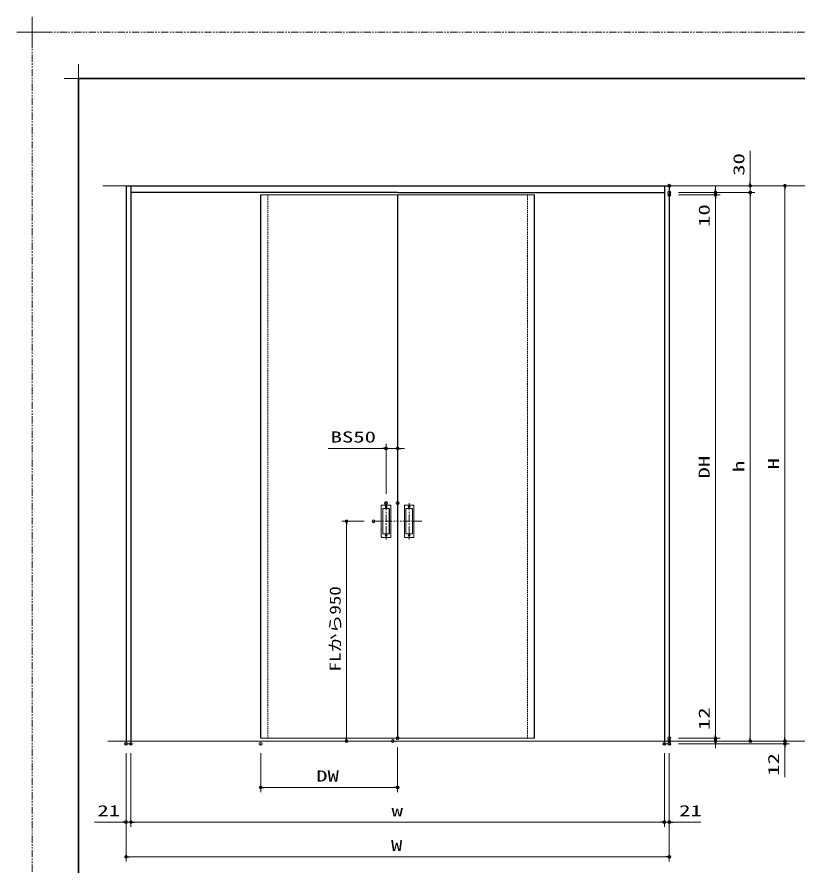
# Model space of a CAD drawing. Units: millimetres, scale not verified. Extents: x -1306 to 1306, y -607 to 607.
# Drawn here: x -1306 to -632, y -126 to 607 of the extents above; entities that cross this region are included whole.
import ezdxf
from ezdxf.enums import TextEntityAlignment as Align

# ---------------------------------------------------------------- set-up
doc = ezdxf.new("R2010")
doc.units = ezdxf.units.MM
doc.header["$LTSCALE"] = 5
doc.header["$PDMODE"] = 32
doc.header["$PDSIZE"] = 2.5
for name, pattern in [('USER1', [2.5, 1.25, -0.25, 0.25, -0.25, 0.25, -0.25]), ('USER2', [0.375, 0.25, -0.125]), ('USER3', [2, 1.25, -0.25, 0.25, -0.25])]:
    doc.linetypes.add(name, pattern=pattern)
for name, color, linetype, lineweight in [('0-1_線(黄)', 2, 'Continuous', 15), ('0-3_陰線', 4, 'USER1', 9), ('0-B_点線(水)', 4, 'USER2', 9), ('0-C_中心線', 3, 'USER3', 9), ('0-D_線(白)', 7, 'Continuous', 30), ('1-0_線(水)', 4, 'Continuous', 9), ('1-1_寸法線', 3, 'Continuous', 13), ('1-4_DEFPOINTS', 7, 'Continuous', 5), ('1-5_0', 3, 'Continuous', 25), ('1-7_図面枠', 7, 'Continuous', 35), ('1-8_一般', 7, 'Continuous', 5)]:
    doc.layers.add(name, color=color, linetype=linetype, lineweight=lineweight)
doc.styles.add('ＭＳ ゴシック', font='')
doc.styles.get('ＭＳ ゴシック').set_extended_font_data('MS Gothic')

# ---------------------------------------------------------------- blocks, each defined once
blk = doc.blocks.new('_DOT')
at = {"layer": '1-5_0'}
blk.add_line((-2.5, 0), (-5, 0), dxfattribs=at)
for points in [[(0, 0), (-2.5, 0), (-2.48, 0.313)], [(0, 0), (-2.48, -0.313), (-2.5, 0)], [(0, 0), (-2.48, 0.313), (-2.421, 0.622)], [(0, 0), (-2.421, -0.622), (-2.48, -0.313)], [(0, 0), (-2.421, 0.622), (-2.324, 0.92)], [(0, 0), (-2.324, -0.92), (-2.421, -0.622)], [(0, 0), (-2.324, 0.92), (-2.191, 1.204)], [(0, 0), (-2.191, -1.204), (-2.324, -0.92)], [(0, 0), (-2.191, 1.204), (-2.023, 1.469)], [(0, 0), (-2.023, -1.469), (-2.191, -1.204)], [(0, 0), (-2.023, 1.469), (-1.822, 1.711)], [(0, 0), (-1.822, -1.711), (-2.023, -1.469)], [(0, 0), (-1.822, 1.711), (-1.594, 1.926)], [(0, 0), (-1.594, -1.926), (-1.822, -1.711)], [(0, 0), (-1.594, 1.926), (-1.34, 2.111)], [(0, 0), (-1.34, -2.111), (-1.594, -1.926)], [(0, 0), (-1.34, 2.111), (-1.064, 2.262)], [(0, 0), (-1.064, -2.262), (-1.34, -2.111)], [(0, 0), (-1.064, 2.262), (-0.773, 2.378)], [(0, 0), (-0.773, -2.378), (-1.064, -2.262)], [(0, 0), (-0.773, 2.378), (-0.468, 2.456)], [(0, 0), (-0.468, -2.456), (-0.773, -2.378)], [(0, 0), (-0.468, 2.456), (-0.157, 2.495)], [(0, 0), (-0.157, -2.495), (-0.468, -2.456)], [(0, 0), (-0.157, 2.495), (0.157, 2.495)], [(0, 0), (0.157, -2.495), (-0.157, -2.495)], [(0, 0), (0.157, 2.495), (0.468, 2.456)], [(0, 0), (0.468, 2.456), (0.773, 2.378)], [(0, 0), (0.773, 2.378), (1.064, 2.262)], [(0, 0), (1.064, 2.262), (1.34, 2.111)], [(0, 0), (1.34, 2.111), (1.594, 1.926)], [(0, 0), (1.594, 1.926), (1.822, 1.711)], [(0, 0), (1.822, 1.711), (2.023, 1.469)], [(0, 0), (2.023, 1.469), (2.191, 1.204)], [(0, 0), (2.191, 1.204), (2.324, 0.92)], [(0, 0), (2.324, 0.92), (2.421, 0.622)], [(0, 0), (2.421, 0.622), (2.48, 0.313)], [(0, 0), (2.48, 0.313), (2.5, 0)], [(0, 0), (0.468, -2.456), (0.157, -2.495)], [(0, 0), (0.773, -2.378), (0.468, -2.456)], [(0, 0), (1.064, -2.262), (0.773, -2.378)], [(0, 0), (1.34, -2.111), (1.064, -2.262)], [(0, 0), (1.594, -1.926), (1.34, -2.111)], [(0, 0), (1.822, -1.711), (1.594, -1.926)], [(0, 0), (2.023, -1.469), (1.822, -1.711)], [(0, 0), (2.191, -1.204), (2.023, -1.469)], [(0, 0), (2.324, -0.92), (2.191, -1.204)], [(0, 0), (2.421, -0.622), (2.324, -0.92)], [(0, 0), (2.48, -0.313), (2.421, -0.622)], [(0, 0), (2.5, 0), (2.48, -0.313)]]:
    blk.add_solid(points, dxfattribs=at)
blk = doc.blocks.new('グループ-13-1')
at = {"layer": '1-8_一般'}
for p, q in [((62041.6, -14029.5), (62041.6, -13365.5)), ((61709.6, -13697.5), (62373.6, -13697.5))]:
    blk.add_line(p, q, dxfattribs=at)

msp = doc.modelspace()

# ---------------------------------------------------------------- linework, layer by layer
at = {"layer": '0-1_線(黄)'}
for p, q in [((-1231.959, 461.448), (-289.827, 461.448)), ((-1227.759, -18.552), (-289.827, -18.552))]:
    msp.add_line(p, q, dxfattribs=at)
at = {"layer": '0-3_陰線'}
for p in [(387.036, 594), (-1292.964, -594)]:
    msp.add_line(p, (-1292.964, 594), dxfattribs=at)
at = {"layer": '0-B_点線(水)'}
for p, q in [((-1089.359, -16.152), (-1089.359, 453.448)), ((-864.959, -16.152), (-864.959, 453.448)), ((-1211.959, -18.552), (-1211.959, -20.952)), ((-1207.759, -20.952), (-1211.959, -20.952)), ((-1207.759, -20.952), (-1207.759, -18.552)), ((-746.559, -20.952), (-746.559, -18.552)), ((-746.559, -20.952), (-742.359, -20.952)), ((-742.359, -18.552), (-742.359, -20.952))]:
    msp.add_line(p, q, dxfattribs=at)
at = {"layer": '0-C_中心線'}
for p, q in [((-987.159, 187.159), (-987.159, 155.737)), ((-967.159, 187.159), (-967.159, 155.737)), ((-998.021, 171.448), (-976.297, 171.448)), ((-956.297, 171.448), (-978.021, 171.448))]:
    msp.add_line(p, q, dxfattribs=at)
at = {"layer": '0-D_線(白)'}
for p, q in [((-1211.959, 461.448), (-1211.959, -18.552)), ((-1211.959, 461.448), (-742.359, 461.448)), ((-1207.759, 461.448), (-1207.759, -18.552)), ((-977.159, 455.448), (-1207.759, 455.448)), ((-977.159, 455.448), (-746.559, 455.448)), ((-746.559, 461.448), (-746.559, -18.552)), ((-742.359, 461.448), (-742.359, -18.552)), ((-1095.559, -16.152), (-1095.559, 453.448)), ((-977.159, 453.448), (-977.159, -16.152)), ((-858.759, -16.152), (-858.759, 453.448))]:
    msp.add_line(p, q, dxfattribs=at)
at = {"layer": '1-0_線(水)'}
for p, q in [((-1095.559, 453.448), (-977.159, 453.448)), ((-977.159, 453.448), (-977.159, -16.152)), ((-858.759, 453.448), (-977.159, 453.448)), ((-977.159, -16.152), (-1095.559, -16.152)), ((-977.159, -16.152), (-858.759, -16.152))]:
    msp.add_line(p, q, dxfattribs=at)
at = {"layer": '1-1_寸法線'}
for p, q in [((-672.359, 464.448), (-672.359, 491.638)), ((-734.359, 461.448), (-668.359, 461.448)), ((-734.359, 461.448), (-638.359, 461.448)), ((-734.359, 455.448), (-668.359, 455.448)), ((-734.359, 455.448), (-668.359, 455.448)), ((-734.359, 455.448), (-698.359, 455.448)), ((-702.359, 458.448), (-702.359, 461.448)), ((-702.359, 455.448), (-702.359, 453.448)), ((-672.359, 455.448), (-672.359, 461.448)), ((-642.359, 458.448), (-642.359, -15.552)), ((-734.359, 453.448), (-698.359, 453.448)), ((-734.359, 453.448), (-698.359, 453.448)), ((-702.359, 450.448), (-702.359, -13.152)), ((-702.359, 450.448), (-702.359, 424.686)), ((-672.359, 452.448), (-672.359, 449.448)), ((-672.359, 452.448), (-672.359, -15.552)), ((-987.159, 195.159), (-987.159, 238.448)), ((-977.159, 195.159), (-977.159, 238.448)), ((-990.159, 234.448), (-1037.197, 234.448)), ((-977.159, 234.448), (-987.159, 234.448)), ((-974.159, 234.448), (-971.159, 234.448)), ((-991.259, 185.048), (-991.259, 157.848)), ((-983.459, 185.448), (-990.859, 185.448)), ((-983.059, 157.848), (-983.059, 185.048)), ((-971.259, 157.848), (-971.259, 185.048)), ((-970.859, 185.448), (-963.459, 185.448)), ((-963.059, 185.048), (-963.059, 157.848)), ((-990.059, 182.048), (-990.059, 160.848)), ((-989.959, 181.948), (-989.959, 160.948)), ((-984.659, 182.448), (-989.659, 182.448)), ((-984.759, 182.348), (-989.559, 182.348)), ((-984.359, 160.948), (-984.359, 181.948)), ((-984.259, 160.848), (-984.259, 182.048)), ((-970.059, 160.848), (-970.059, 182.048)), ((-969.959, 160.948), (-969.959, 181.948)), ((-969.659, 182.448), (-964.659, 182.448)), ((-969.559, 182.348), (-964.759, 182.348)), ((-964.359, 181.948), (-964.359, 160.948)), ((-964.259, 182.048), (-964.259, 160.848)), ((-1006.021, 171.448), (-1025.359, 171.448)), ((-1021.359, 168.448), (-1021.359, -15.552)), ((-990.859, 157.448), (-983.459, 157.448)), ((-989.659, 160.448), (-984.659, 160.448)), ((-989.559, 160.548), (-984.759, 160.548)), ((-963.459, 157.448), (-970.859, 157.448)), ((-964.659, 160.448), (-969.659, 160.448)), ((-964.759, 160.548), (-969.559, 160.548)), ((-702.359, -13.152), (-702.359, 12.61)), ((-642.359, -15.552), (-642.359, -12.552)), ((-989.359, -18.552), (-1025.359, -18.552)), ((-734.359, -16.152), (-698.359, -16.152)), ((-734.359, -16.152), (-698.359, -16.152)), ((-734.359, -18.552), (-668.359, -18.552)), ((-734.359, -18.552), (-638.359, -18.552)), ((-734.359, -18.552), (-638.359, -18.552)), ((-734.359, -18.552), (-698.359, -18.552)), ((-734.359, -20.952), (-638.359, -20.952)), ((-702.359, -18.552), (-702.359, -16.152)), ((-702.359, -21.552), (-702.359, -24.552)), ((-642.359, -18.552), (-642.359, -20.952)), ((-1211.959, -28.952), (-1211.959, -122.552)), ((-1211.959, -28.952), (-1211.959, -92.552)), ((-1207.759, -28.952), (-1207.759, -92.552)), ((-1207.759, -28.952), (-1207.759, -92.552)), ((-1095.559, -28.952), (-1095.559, -62.552)), ((-977.159, -24.152), (-977.159, -62.552)), ((-746.559, -28.952), (-746.559, -92.552)), ((-746.559, -28.952), (-746.559, -92.552)), ((-742.359, -28.952), (-742.359, -122.552)), ((-742.359, -28.952), (-742.359, -92.552)), ((-642.359, -23.952), (-642.359, -49.714)), ((-1092.559, -58.552), (-980.159, -58.552)), ((-1214.959, -88.552), (-1239.292, -88.552)), ((-1207.759, -88.552), (-1211.959, -88.552)), ((-1204.759, -88.552), (-749.559, -88.552)), ((-1204.759, -88.552), (-1201.759, -88.552)), ((-749.559, -88.552), (-752.559, -88.552)), ((-746.559, -88.552), (-742.359, -88.552)), ((-739.359, -88.552), (-715.025, -88.552)), ((-1208.959, -118.552), (-745.359, -118.552))]:
    msp.add_line(p, q, dxfattribs=at)
for centre in [(-987.159, 183.848), (-967.159, 183.848), (-987.159, 159.048), (-967.159, 159.048)]:
    msp.add_circle(centre, 0.8, dxfattribs=at)
for centre, start, end in [((-990.859, 185.048), 90, 180), ((-983.459, 185.048), 0, 90), ((-970.859, 185.048), 90, 180), ((-963.459, 185.048), 0, 90), ((-989.659, 182.048), 90, 180), ((-989.559, 181.948), 90, 180), ((-984.759, 181.948), 0, 90), ((-984.659, 182.048), 0, 90), ((-969.659, 182.048), 90, 180), ((-969.559, 181.948), 90, 180), ((-964.759, 181.948), 0, 90), ((-964.659, 182.048), 0, 90), ((-990.859, 157.848), 180, 270), ((-989.659, 160.848), 180, 270), ((-989.559, 160.948), 180, 270), ((-984.759, 160.948), 270, 0), ((-984.659, 160.848), 270, 0), ((-983.459, 157.848), 270, 0), ((-970.859, 157.848), 180, 270), ((-969.659, 160.848), 180, 270), ((-969.559, 160.948), 180, 270), ((-964.759, 160.948), 270, 0), ((-964.659, 160.848), 270, 0), ((-963.459, 157.848), 270, 0)]:
    msp.add_arc(centre, 0.4, start, end, dxfattribs=at)
at = {"layer": '1-4_DEFPOINTS'}
for p, q in [((-1252.964, 541.55), (-1252.964, 566.45)), ((-1265.414, 554), (-1240.514, 554))]:
    msp.add_line(p, q, dxfattribs=at)
for p in [(-742.359, 461.448), (-742.359, 455.448), (-742.359, 453.448), (-702.359, 455.448), (-672.359, 455.448), (-987.159, 234.448), (-987.159, 187.159), (-977.159, 187.159), (-998.021, 171.448), (-1211.959, -20.952), (-1207.759, -20.952), (-1095.559, -20.952), (-1021.359, -18.552), (-981.359, -18.552), (-977.159, -16.152), (-746.559, -20.952), (-742.359, -16.152), (-742.359, -18.552), (-742.359, -20.952), (-742.359, -20.952), (-702.359, -16.152), (-702.359, -18.552), (-672.359, -18.552), (-642.359, -18.552), (-642.359, -20.952), (-977.159, -58.552), (-1211.959, -88.552), (-746.559, -88.552), (-742.359, -88.552), (-742.359, -118.552)]:
    msp.add_point(p, dxfattribs=at)
at = {"layer": '1-7_図面枠'}
msp.add_lwpolyline([(-1252.964, -554), (347.036, -554), (347.036, 554), (-1252.964, 554)], close=True, dxfattribs=at)

# ---------------------------------------------------------------- block references
at = {"layer": '0-3_陰線', "xscale": 0.04, "yscale": 0.04}
msp.add_blockref('グループ-13-1', (-3774.629, 1141.9), dxfattribs=at)
at = {"layer": '1-1_寸法線', "xscale": 0.6, "yscale": 0.6}
for p, rotation in [((-672.359, 461.448), 270), ((-642.359, 461.448), 90), ((-702.359, 455.448), 270), ((-702.359, 453.448), 90), ((-702.359, 453.448), 90), ((-672.359, 455.448), 90), ((-672.359, 455.448), 90), ((-977.159, 234.448), 180), ((-1021.359, 171.448), 90), ((-702.359, -16.152), 270), ((-702.359, -16.152), 270), ((-1021.359, -18.552), 270), ((-702.359, -18.552), 90), ((-672.359, -18.552), 270), ((-642.359, -18.552), 270), ((-642.359, -18.552), 270), ((-642.359, -20.952), 90), ((-1095.559, -58.552), 180), ((-1207.759, -88.552), 180), ((-1207.759, -88.552), 180), ((-742.359, -88.552), 180), ((-1211.959, -118.552), 180)]:
    msp.add_blockref('_DOT', p, dxfattribs=dict(at, rotation=rotation))
for p in [(-987.159, 234.448), (-977.159, -58.552), (-1211.959, -88.552), (-746.559, -88.552), (-746.559, -88.552), (-742.359, -118.552)]:
    msp.add_blockref('_DOT', p, dxfattribs=at)

# ---------------------------------------------------------------- texts
at = {"layer": '1-1_寸法線', "style": 'ＭＳ ゴシック'}
for s, height, width, p in [('30', 9.604, 1.5, (-674.508, 470.019)), ('10', 9.604, 1.5, (-704.508, 425.829)), ('DH', 9.604, 1.5, (-704.508, 208.41)), ('h', 9.604, 1.5, (-674.508, 213.924)), ('H', 9.604, 1.5, (-644.508, 216.21)), ('FLから950', 9.621, 1.25, (-1023.508, 41.591)), ('12', 9.604, 1.5, (-704.508, -9.009)), ('12', 9.604, 1.5, (-644.508, -48.571))]:
    msp.add_text(s, height=height, rotation=90, dxfattribs=dict(at, width=width)).set_placement(p, align=Align.BOTTOM_LEFT)
at = {"layer": '1-1_寸法線', "style": 'ＭＳ ゴシック', "width": 1.5}
for s, p in [('BS50', (-1035.102, 236.597)), ('DW', (-1047.549, -56.403)), ('21', (-1236.721, -86.403)), ('w', (-982.397, -86.403)), ('21', (-733.787, -86.403)), ('W', (-982.873, -116.403))]:
    msp.add_text(s, height=9.604, dxfattribs=at).set_placement(p, align=Align.BOTTOM_LEFT)

doc.saveas('drawing.dxf')
